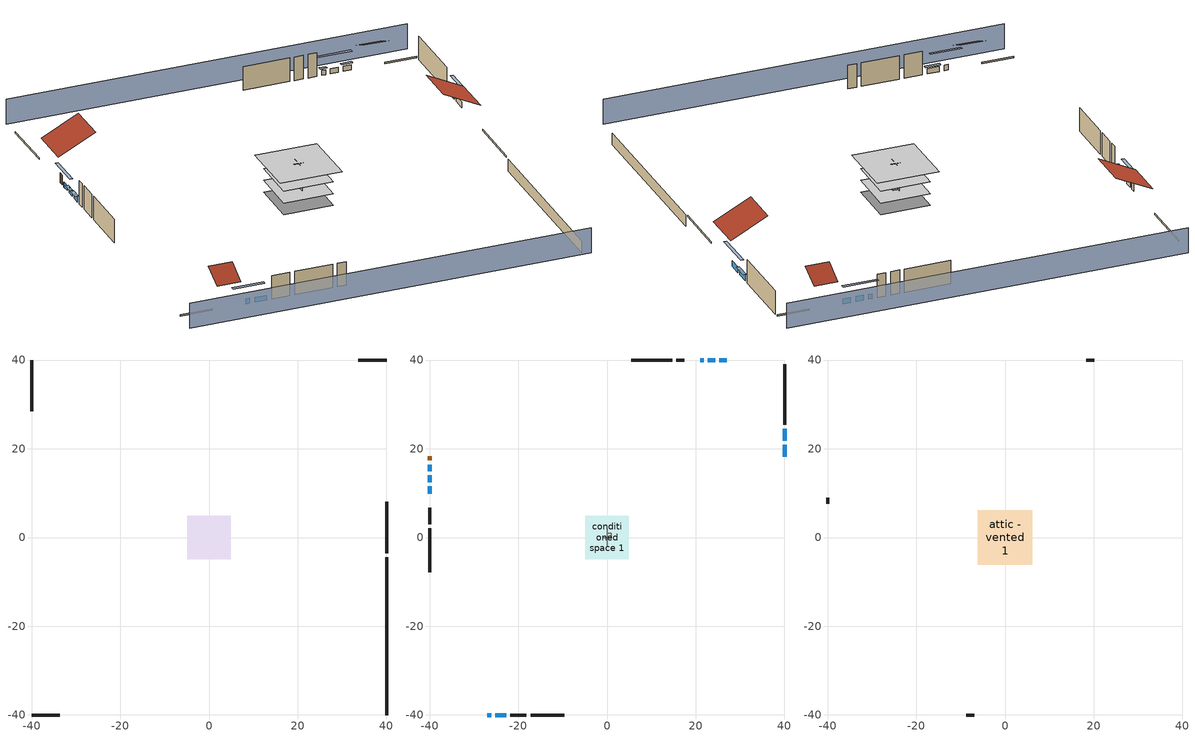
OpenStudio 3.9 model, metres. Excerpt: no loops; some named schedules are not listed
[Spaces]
basement - unconditioned 1
 floor foundation (Slab2 construction): -4.94,-4.94 -4.94,4.94 4.94,4.94 4.94,-4.94 z-2.13
 wall outside (RimJoist1 construction): 40,-3.5 40,8.02 z0.3:0.61
 wall outside (RimJoist2 construction): -40,-40 -33.6,-40 z0.3:0.61
 wall outside (RimJoist3 construction): -40,40 -40,28.48 z0.3:0.61
 wall outside (RimJoist4 construction): 40,40 33.6,40 z0.3:0.61
 wall foundation (FoundationWall1 construction): 40,-40 40,-4.43 z-2.13:0.3
garage 1
 floor foundation (Slab1 construction): -3.66,-3.66 -3.66,3.66 3.66,3.66 3.66,-3.66 z0
 wall outside (Wall1 construction): -21.8,-40 -18.14,-40 z0.3:5.18
 wall outside (Wall2 construction): -40,6.67 -40,3.01 z0.3:5.18
 wall outside (Wall12 construction): 17.43,40 15.6,40 z0.3:5.18
 wall to conditioned space 1 (Wall5 construction Reversed): 0,-1.83 0,1.83 z0.3:5.18
 wall to conditioned space 1 (Wall6 construction Reversed): 0.91,0 -0.91,0 z0.3:5.18
conditioned space 1
 floor to basement - unconditioned 1 (Floor1 construction): -4.94,-4.94 -4.94,4.94 4.94,4.94 4.94,-4.94 z0.3
 floor to garage 1 (Floor2 construction): -3.66,-3.66 -3.66,3.66 3.66,3.66 3.66,-3.66 z0.3
 floor adiabatic (AdiabaticFloorConstruction): -4.94,-4.94 -4.94,4.94 4.94,4.94 4.94,-4.94 z2.74
 wall outside (Wall3 construction): 40,25.45 40,39.07 z0.3:5.18
 wall outside (Wall4 construction): -17.21,-40 -9.65,-40 z0.3:5.18
 wall outside (Wall7 construction): -40,2.08 -40,-7.83 z0.3:5.18
 wall outside (Wall8 construction): 14.67,40 5.44,40 z0.3:5.18
 wall outside (AdiabaticWallConstruction): 40,18.22 40,20.91 / 40,21.83 40,24.53 z0.3:1.52; -27.01,-40 -26.12,-40 z0.3:1.46; -25.2,-40 -22.73,-40 / -40,14.01 -40,12.43 z0.3:1.37; -40,16.44 -40,14.93 z0.3:1.31; -40,11.5 -40,9.9 / 24.42,40 22.76,40 / 27.01,40 25.35,40 z0.3:1.4; 21.83,40 21.06,40 z0.3:1.34
 wall outside (AdiabaticWallConstruction 1): -40,18.28 -40,17.37 z0.3:2.34
 window (WindowConstruction): 40,18.22 40,20.91 z0.3:1.52
 window (WindowConstruction 1): 40,21.83 40,24.52 z0.3:1.52
 window (WindowConstruction 2): -27.01,-40 -26.12,-40 z0.3:1.46
 window (WindowConstruction 3): -25.19,-40 -22.73,-40 z0.3:1.37
 window (WindowConstruction 4): -40,16.44 -40,14.93 z0.3:1.31
 window (WindowConstruction 5): -40,14.01 -40,12.43 z0.3:1.37
 window (WindowConstruction 6): -40,11.5 -40,9.9 z0.3:1.4
 window (WindowConstruction 7): 24.42,40 22.76,40 z0.3:1.4
 window (WindowConstruction 8): 21.83,40 21.06,40 z0.3:1.34
 window (WindowConstruction 9): 27.01,40 25.35,40 z0.3:1.4
 door (Door): -40,18.28 -40,17.37 z0.3:2.34
 ceiling adiabatic (AdiabaticFloorConstruction): 4.94,-4.94 4.94,4.94 -4.94,4.94 -4.94,-4.94 z2.74
air source heat pump airloop ret air space
 floor adiabatic (AdiabaticConst): 0,0 0,1 1,1 1,0 z0
 wall adiabatic (AdiabaticConst): 0,1 0,0 1,0 1,1 0,1 z0:1
 ceiling adiabatic (AdiabaticConst): 1,0 1,1 0,1 0,0 z1
attic - vented 1
 floor to conditioned space 1 (Floor3 construction Reversed): -6.15,-6.15 -6.15,6.15 6.15,6.15 6.15,-6.15 z5.18
 wall outside (Wall9 construction): -8.72,-40 -6.95,-40 z0.3:5.18
 wall outside (Wall10 construction): 20.13,40 18.36,40 z0.3:5.18
 wall outside (Wall11 construction): -40,8.97 -40,7.6 z0.3:5.18
 roof outside (Roof1 construction): 40,17.29,5.18 32.54,17.29,8.91 32.54,8.95,8.91 40,8.95,5.18
 roof outside (Roof2 construction): -27.94,-40,5.18 -27.94,-35.77,7.3 -32.67,-35.77,7.3 -32.67,-40,5.18
 roof outside (Roof3 construction): 27.94,40,5.18 27.94,35.77,7.3 32.67,35.77,7.3 32.67,40,5.18
 roof outside (Roof4 construction): -40,19.21,5.18 -32.54,19.21,8.91 -32.54,27.55,8.91 -40,27.55,5.18
shading: 40,44.57 -40,44.57 / -40,-44.57 40,-44.57 z0:5.18; 40,23.65 40,15.47 40.61,15.47 40.61,23.65 z4.27; 40,24.83 40,21.53 40.61,21.53 40.61,24.83 z1.83; -23.38,-40 -29.75,-40 -29.75,-40.61 -23.38,-40.61 z4.21; -22.43,-40 -25.5,-40 -25.5,-40.61 -22.43,-40.61 z1.68; -40,12.19 -40,19.18 -40.61,19.18 -40.61,12.19 z4.05; -40,12.12 -40,14.31 -40.61,14.31 -40.61,12.12 z1.68; -40,9.6 -40,11.81 -40.61,11.81 -40.61,9.6 z1.71; 20.01,40 27.16,40 27.16,40.61 20.01,40.61 z4.15; 20.75,40 22.13,40 22.13,40.61 20.75,40.61 z1.65; 25.04,40 27.31,40 27.31,40.61 25.04,40.61 z1.71
[Site]
Portland Intl Arpt_OR: Latitude {deg}=45.59; Longitude {deg}=-122.6; Time Zone {hr}=-8; Elevation {m}=33; Terrain=Suburbs; Keep Site Location Information=Yes
[Site:GroundTemperature:Shallow]
10.2558, 8.96328, 8.85977, 9.47314, 11.9355, 14.3863, 16.5111, 17.8571, 17.9714, 16.8767, 14.8061, 12.4304
[Site:WaterMainsTemperature]
Calculation Method=Schedule; Temperature Schedule=mains temperature schedule
[Building]
Building 1
[Material] Roughness=Rough
Name | Thickness {m} | Conductivity {W/m-K} | Density {kg/m3} | Specific Heat {J/kg-K} | Thermal Absorptance | Solar Absorptance | Visible Absorptance
asphalt or fiberglass shingles | 0.00635 | 0.162714 | 1121.4 | 1465.45 | 0.9 | 0.85 | 0.85
roof rigid ins | 0.00281632 | 0.029427 | 32.04 | 1214.23 | 0.9 | 0.7 | 0.7
osb sheathing 0.5 in. | 0.0127 | 0.115458 | 512.64 | 1214.23 | 0.9 | 0.6 | 0.6
wood siding | 0.0254 | 0.102417 | 544.68 | 1172.36 | 0.9 | 0.85 | 0.85
osb sheathing 0.5 in. 1 | 0.0127 | 0.115458 | 512.64 | 1214.23 | 0.9 | 0.7 | 0.7
wall stud and cavity | 0.1397 | 0.727959 | 139.0536 | 1170.24 | 0.9 | 0.6 | 0.6
wall stud and cavity 1 | 0.1397 | 0.0951301 | 139.0536 | 1170.24 | 0.9 | 0.7 | 0.7
gypsum board | 0.0127 | 0.160291 | 801 | 837.4 | 0.9 | 0.6 | 0.6
osb sheathing 0.5 in. 2; osb sheathing 0.5 in. 3 | 0.0127 | 0.115458 | 512.64 | 1214.23
wall stud and cavity 2 | 0.1397 | 0.0856282 | 139.0536 | 1170.24 | 0.9 | 0.7 | 0.7
rim joist stud and cavity | 0.0508 | 0.178688 | 50.32683 | 1063.81 | 0.9 | 0.6 | 0.6
floor stud and cavity | 0.1397 | 0.0972396 | 92.3553 | 1139.71 | 0.9 | 0.7 | 0.7
floor rigid ins | 0.051816 | 0.029427 | 32.04 | 1214.23 | 0.9 | 0.7 | 0.7
osb sheathing 0.75 in. | 0.01905 | 0.115458 | 512.64 | 1214.23 | 0.9 | 0.7 | 0.7
floor covering | 0.0127 | 0.0433444 | 54.468 | 1339.84 | 0.9 | 0.6 | 0.6
ceiling loosefill ins | 0.169333 | 0.0480833 | 16.02 | 1046.75 | 0.9 | 0.7 | 0.7
ceiling stud and cavity | 0.1397 | 0.0824711 | 65.682 | 1177.47 | 0.9 | 0.7 | 0.7
concrete 4.0 in. | 0.1016 | 1.803125 | 2242.8 | 837.4 | 0.9 | 0.7 | 0.7
concrete 8.0 in. | 0.2032 | 1.803125 | 2242.8 | 837.4 | 0.9 | 0.7 | 0.7
wood siding 1; wood siding 2 | 0.0254 | 0.102417 | 544.68 | 1172.36
wall rigid ins; floor rigid ins 1 | 0.512978 | 0.029427 | 32.04 | 1214.23 | 0.9 | 0.7 | 0.7
wall stud and cavity 3 | 0.0889 | 0.380278 | 52.3479 | 1209.89 | 0.9 | 0.7 | 0.7
door material | 0.04445 | 0.0612267 | 512.64 | 1214.23 | 0.9 | 0.7 | 0.7
floor stud and cavity 1 | 0.1397 | 1.75129 | 37.0049 | 1207.88 | 0.9 | 0.7 | 0.7
wall stud and cavity 4 | 0.0889 | 0.391764 | 83.0341 | 1211.67 | 0.9 | 0.7 | 0.7
furniture material conditioned space 1; furniture material garage 1; furniture material basement - unconditioned 1 | 0.1524 | 0.115458 | 640.8 | 1214.23 | 0.9 | 0.6 | 0.6
[Construction]
Roof1 construction; Roof2 construction; Roof3 construction; Roof4 construction: asphalt or fiberglass shingles, roof rigid ins, osb sheathing 0.5 in.
Wall1 construction; Wall2 construction: wood siding, osb sheathing 0.5 in. 1, wall stud and cavity
Wall3 construction; Wall4 construction: wood siding, osb sheathing 0.5 in. 1, wall stud and cavity 1, gypsum board
Wall5 construction Reversed: gypsum board, wall stud and cavity 2, osb sheathing 0.5 in. 2
Wall6 construction Reversed: gypsum board, wall stud and cavity 2, osb sheathing 0.5 in. 3
Wall7 construction; Wall8 construction: wood siding, osb sheathing 0.5 in. 2, wall stud and cavity 1, gypsum board
Wall9 construction; Wall10 construction; Wall11 construction; Wall12 construction: wood siding, osb sheathing 0.5 in. 2, wall stud and cavity
RimJoist1 construction; RimJoist2 construction; RimJoist3 construction; RimJoist4 construction: wood siding, rim joist stud and cavity
Floor1 construction; Floor2 construction: floor stud and cavity, floor rigid ins, osb sheathing 0.75 in., floor covering
Floor3 construction Reversed: gypsum board, ceiling stud and cavity, ceiling loosefill ins
Slab1 construction; Slab2 construction: concrete 4.0 in.
FoundationWall1 construction: concrete 8.0 in.
WindowConstruction; WindowConstruction 1; WindowConstruction 2; WindowConstruction 3; WindowConstruction 4; WindowConstruction 5; WindowConstruction 6; WindowConstruction 7; WindowConstruction 8; WindowConstruction 9: WindowMaterial
AdiabaticWallConstruction: wood siding 1, wall rigid ins, wall stud and cavity 3, gypsum board
Door: door material
AdiabaticWallConstruction 1: wood siding 2, wall rigid ins, wall stud and cavity 3, gypsum board
AdiabaticFloorConstruction: floor stud and cavity 1, floor rigid ins 1, osb sheathing 0.75 in., floor covering
PartitionWallConstruction: gypsum board, wall stud and cavity 4, gypsum board
furniture construction conditioned space 1: furniture material conditioned space 1
furniture construction garage 1: furniture material garage 1
furniture construction basement - unconditioned 1: furniture material basement - unconditioned 1
AdiabaticConst: Adiabatic
[WindowMaterial:SimpleGlazingSystem]
WindowMaterial: U-Factor {W/m2-K}=4.31528; Solar Heat Gain Coefficient=0.67
[Material:NoMass]
Adiabatic: Roughness=Rough; Thermal Resistance {m2-K/W}=176.1
[ThermalZone] Multiplier=1; Use Ideal Air Loads=No
Name | Volume {m3} | Thermostat
conditioned space | 606.66 | conditioned space temperature setpoint
attic - vented | 138.513
garage | 130.484
basement - unconditioned | 238.088
air source heat pump airloop ret air zone | 1
[Sizing:Zone] Zone Cooling Design Supply Air Temperature Input Method=SupplyAirTemperature; Zone Cooling Design Supply Air Temperature {C}=14; Zone Cooling Design Supply Air Temperature Difference {deltaC}=11.11; Zone Heating Design Supply Air Temperature Input Method=SupplyAirTemperature; Zone Heating Design Supply Air Temperature {C}=40; Zone Heating Design Supply Air Temperature Difference {deltaC}=11.11; Zone Cooling Design Supply Air Humidity Ratio {kg-H2O/kg-air}=0.0085; Zone Heating Design Supply Air Humidity Ratio {kg-H2O/kg-air}=0.008; Cooling Design Air Flow Method=DesignDay; Heating Design Air Flow Method=DesignDay; Account for Dedicated Outdoor Air System=No; Dedicated Outdoor Air System Control Strategy=NeutralSupplyAir; Dedicated Outdoor Air Low Setpoint Temperature for Design {C}=autosize; Dedicated Outdoor Air High Setpoint Temperature for Design {C}=autosize; Zone Load Sizing Method=Sensible Load Only No Latent Load; Zone Latent Cooling Design Supply Air Humidity Ratio Input Method=HumidityRatioDifference; Zone Cooling Design Supply Air Humidity Ratio Difference {kgWater/kgDryAir}=0.005; Zone Latent Heating Design Supply Air Humidity Ratio Input Method=HumidityRatioDifference; Zone Humidification Design Supply Air Humidity Ratio Difference {kgWater/kgDryAir}=0.005; Sizing Option=Coincident
attic - vented; garage; basement - unconditioned; air source heat pump airloop ret air zone
[Space]
Name | Thermal Zone | Volume {m3}
conditioned space 1 | conditioned space | 606.66
attic - vented 1 | attic - vented | 138.513
garage 1 | garage | 130.484
basement - unconditioned 1 | basement - unconditioned | 238.088
air source heat pump airloop ret air space | air source heat pump airloop ret air zone
[ThermostatSetpoint:DualSetpoint]
conditioned space temperature setpoint: Heating Setpoint Temperature Schedule=heating setpoint; Cooling Setpoint Temperature Schedule=cooling setpoint; Temperature Difference Between Cutout And Setpoint {deltaC}=0
[Foundation:Kiva] Wall Depth Below Slab {m}=0.2032
Name | Initial Indoor Air Temperature {C} | Wall Height Above Grade {m}
Foundation Kiva 1 | 13.4258 | 0.1016
Foundation Kiva 2 | 9.52053 | 0.3048
[Foundation:Kiva:Settings]
Soil Conductivity {W/m-K}=1.3848; Soil Density {kg/m3}=1842.3; Soil Specific Heat {J/kg-K}=418.7; Ground Solar Absorptivity=0.9; Ground Thermal Absorptivity=0.9; Ground Surface Roughness {m}=0.03; Far-Field Width {m}=40; Deep-Ground Boundary Condition=ZeroFlux; Deep-Ground Depth {m}=40; Minimum Cell Dimension {m}=0.2; Maximum Cell Growth Coefficient=3; Simulation Timestep=Timestep
[SurfaceProperty:ExposedFoundationPerimeter] Exposed Perimeter Calculation Method=TotalExposedPerimeter
Name | Total Exposed Perimeter {m}
Slab1 | 18.288
Slab2 | 35.57016
[SurfaceProperty:IncidentSolarMultiplier] Incident Solar Multiplier=1; Incident Solar Multiplier Schedule=trans schedule winter=0.85 summer=0.7
Window1; Window2; Window3; Window4; Window5; Window6; Window7; Window8; Window9; Window10
[InternalMass:Definition] Design Level Calculation Method=SurfaceArea
Name | Construction | Surface Area {m2}
partition wall mass | PartitionWallConstruction | 248.794
furniture mass conditioned space 1 | furniture construction conditioned space 1 | 99.51774
furniture mass garage 1 | furniture construction garage 1 | 5.35122
furniture mass basement - unconditioned 1 | furniture construction basement - unconditioned 1 | 39.05644
[InternalMass] Multiplier=1
Name | Internal Mass Definition | Space or SpaceType
partition wall mass | partition wall mass | conditioned space 1
furniture mass conditioned space 1 | furniture mass conditioned space 1 | conditioned space 1
furniture mass garage 1 | furniture mass garage 1 | garage 1
furniture mass basement - unconditioned 1 | furniture mass basement - unconditioned 1 | basement - unconditioned 1
[EnergyManagementSystem:Sensor]
Name | Output Variable or Output Meter Index Key | Output Variable or Output Meter
water_heater_amb_temp | garage | Zone Mean Air Temperature
water_heater_amb_rh | garage | Zone Air Relative Humidity
water_heater_T_set | water heater setpoint | Schedule Value
out_pb_s |  | Site Outdoor Air Barometric Pressure
out_wt_s |  | Site Outdoor Air Humidity Ratio
site_vw_s |  | Site Wind Speed
cool_season | cooling season schedule | Schedule Value
air_source_heat_pump_airloop_AH_MFR_s | Node 7 | System Node Mass Flow Rate
air_source_heat_pump_airloop_AH_VFR_s | Node 7 | System Node Current Density Volume Flow Rate
air_source_heat_pump_airloop_AH_Tout_s | Node 7 | System Node Temperature
air_source_heat_pump_airloop_AH_Wout_s | Node 7 | System Node Humidity Ratio
air_source_heat_pump_airloop_RA_T_s | Node 10 | System Node Temperature
air_source_heat_pump_airloop_Ra_W_s | Node 10 | System Node Humidity Ratio
air_source_heat_pump_airloop_0_DZ_T_s | basement - unconditioned | Zone Air Temperature
air_source_heat_pump_airloop_0_DZ_W_s | basement - unconditioned | Zone Mean Air Humidity Ratio
natural_vent_s | natural vent schedule | Schedule Value
htg_sp_s | heating setpoint | Schedule Value
clg_sp_s | cooling setpoint | Schedule Value
mech_vent_range_fan_0_sch_s | mech vent range fan 0 schedule | Schedule Value
mech_vent_bath_fan_0_sch_s | mech vent bath fan 0 schedule | Schedule Value
clothes_dryer_exhaust_0_sch_s | clothes_dryer | Schedule Value
htg_load_cond |  | Heating:EnergyTransfer:Zone:CONDITIONED SPACE
clg_load_cond |  | Cooling:EnergyTransfer:Zone:CONDITIONED SPACE
htg_load_duct |  | Heating:EnergyTransfer:Zone:AIR SOURCE HEAT PUMP AIRLOOP RET AIR ZONE
clg_load_duct |  | Cooling:EnergyTransfer:Zone:AIR SOURCE HEAT PUMP AIRLOOP RET AIR ZONE
s_conv | Floor1 | Surface Inside Face Convection Heat Gain Energy
s_ig | Floor1 | Surface Inside Face Internal Gains Radiation Heat Gain Energy
s_sol | Floor1 | Surface Inside Face Solar Radiation Heat Gain Energy
s_lgt | Floor1 | Surface Inside Face Lights Radiation Heat Gain Energy
s_surf | Floor1 | Surface Inside Face Net Surface Thermal Radiation Heat Gain Energy
s_conv_1 | Floor2 | Surface Inside Face Convection Heat Gain Energy
s_ig_1 | Floor2 | Surface Inside Face Internal Gains Radiation Heat Gain Energy
s_sol_1 | Floor2 | Surface Inside Face Solar Radiation Heat Gain Energy
s_lgt_1 | Floor2 | Surface Inside Face Lights Radiation Heat Gain Energy
s_surf_1 | Floor2 | Surface Inside Face Net Surface Thermal Radiation Heat Gain Energy
s_conv_2 | Floor3 | Surface Inside Face Convection Heat Gain Energy
s_ig_2 | Floor3 | Surface Inside Face Internal Gains Radiation Heat Gain Energy
s_sol_2 | Floor3 | Surface Inside Face Solar Radiation Heat Gain Energy
s_lgt_2 | Floor3 | Surface Inside Face Lights Radiation Heat Gain Energy
s_surf_2 | Floor3 | Surface Inside Face Net Surface Thermal Radiation Heat Gain Energy
[OtherEquipment:Definition] Design Level Calculation Method=EquipmentLevel
Name | Design Level {W} | Fraction Latent | Fraction Radiant | Fraction Lost
water heater sens; air source heat pump airloop_0 SupSensLkToCond; air source heat pump airloop_0 SupCondToLv; air source heat pump airloop_0 RetCondToRP; air source heat pump airloop_0 RetSensLkToRP; air source heat pump airloop_0 SupCondToDZ; air source heat pump airloop_0 RetCondToDZ; air source heat pump airloop_0 SupSensLkToDZ; mech vent house fan sensible load | 0 | 0 | 0 | 0
water heater lat; air source heat pump airloop_0 SupLatLkToCond; air source heat pump airloop_0 RetLatLkToRP; air source heat pump airloop_0 SupLatLkToDZ; mech vent house fan latent load | 0 | 1 | 0 | 0
water heater energy adjustment1 | 0.01 | 0 | 0 | 1
clothes dryer 2 | 0 | 0.015 | 0.081 | 0.85
cooking range 2 | 0 | 0.08 | 0.432 | 0.2
general water use sensible | -61.6891 | 0 | 0.6 | 0
general water use latent | 62.594 | 1 | 0 | 0
[OtherEquipment]
Name | Other Equipment Definition | Space or SpaceType | Schedule | Fuel Type
water heater sens | water heater sens | garage 1 | Always On Discrete
water heater lat | water heater lat | garage 1 | Always On Discrete
water heater energy adjustment1 | water heater energy adjustment1 | garage 1 | Always On Discrete | Electricity
clothes dryer 1 | clothes dryer 2 | conditioned space 1 | clothes_dryer | Electricity
cooking range 1 | cooking range 2 | conditioned space 1 | cooking_range | Electricity
general water use sensible | general water use sensible | conditioned space 1 | general water use schedule
general water use latent | general water use latent | conditioned space 1 | general water use schedule
air source heat pump airloop_0 SupSensLkToCond | air source heat pump airloop_0 SupSensLkToCond | conditioned space 1 | Always On Discrete
air source heat pump airloop_0 SupLatLkToCond | air source heat pump airloop_0 SupLatLkToCond | conditioned space 1 | Always On Discrete
air source heat pump airloop_0 SupCondToLv | air source heat pump airloop_0 SupCondToLv | conditioned space 1 | Always On Discrete
air source heat pump airloop_0 RetCondToRP | air source heat pump airloop_0 RetCondToRP | air source heat pump airloop ret air space | Always On Discrete
air source heat pump airloop_0 RetSensLkToRP | air source heat pump airloop_0 RetSensLkToRP | air source heat pump airloop ret air space | Always On Discrete
air source heat pump airloop_0 RetLatLkToRP | air source heat pump airloop_0 RetLatLkToRP | air source heat pump airloop ret air space | Always On Discrete
air source heat pump airloop_0 SupCondToDZ | air source heat pump airloop_0 SupCondToDZ | basement - unconditioned 1 | Always On Discrete
air source heat pump airloop_0 RetCondToDZ | air source heat pump airloop_0 RetCondToDZ | basement - unconditioned 1 | Always On Discrete
air source heat pump airloop_0 SupSensLkToDZ | air source heat pump airloop_0 SupSensLkToDZ | basement - unconditioned 1 | Always On Discrete
air source heat pump airloop_0 SupLatLkToDZ | air source heat pump airloop_0 SupLatLkToDZ | basement - unconditioned 1 | Always On Discrete
mech vent house fan sensible load | mech vent house fan sensible load | conditioned space 1 | Always On Discrete
mech vent house fan latent load | mech vent house fan latent load | conditioned space 1 | Always On Discrete
[ElectricEquipment:Definition] Design Level Calculation Method=EquipmentLevel
Name | Design Level {W} | Fraction Latent | Fraction Radiant | Fraction Lost
clothes washer | 377.916 | 0.03 | 0.162 | 0.7
clothes dryer | 4795.64 | 0.015 | 0.081 | 0.85
dishwasher | 697.209 | 0.3 | 0.18 | 0.4
fridge | 37.7397 | 0 | 0.6 | 0
freezer | 194.914 | 0 | 0.6 | 0
cooking range | 1159.29 | 0.08 | 0.432 | 0.2
misc tv | 290.474 | 0 | 0.6 | 0
misc plug loads | 211.164 | 0.021 | 0.558 | 0.049
whole house fan; mech vent house fan | 0 | 0 | 0 | 1
mech vent house fan cfis | 0 | 0 | 0 | 0
mech vent range fan 0; mech vent bath fan 0 | 30 | 0 | 0 | 1
[ElectricEquipment]
Name | Electric Equipment Definition | Space or SpaceType | Schedule
clothes washer | clothes washer | conditioned space 1 | clothes_washer
clothes dryer | clothes dryer | conditioned space 1 | clothes_dryer
dishwasher | dishwasher | conditioned space 1 | dishwasher
fridge | fridge | conditioned space 1 | fridge schedule
freezer | freezer | garage 1 | freezer schedule
cooking range | cooking range | conditioned space 1 | cooking_range
misc tv | misc tv | conditioned space 1 | plug_loads_tv
misc plug loads | misc plug loads | conditioned space 1 | plug_loads_other
whole house fan | whole house fan | conditioned space 1 | Always On Discrete
mech vent house fan | mech vent house fan | conditioned space 1 | mech vent house fan schedule
mech vent house fan cfis | mech vent house fan cfis | conditioned space 1 | mech vent house fan cfis schedule
mech vent range fan 0 | mech vent range fan 0 | conditioned space 1 | mech vent range fan 0 schedule
mech vent bath fan 0 | mech vent bath fan 0 | conditioned space 1 | mech vent bath fan 0 schedule
[WaterUse:Equipment:Definition]
Name | Peak Flow Rate {m3/s}
clothes washer | 7.62783e-06
dishwasher | 4.73164e-06
[Lights:Definition] Design Level Calculation Method=LightingLevel; Fraction Radiant=0.6; Fraction Visible=0.2; Return Air Fraction=0
Name | Lighting Level {W}
interior lighting | 364.252
garage lighting | 8.91543
[Lights] Fraction Replaceable=1
Name | Lights Definition | Space or SpaceType | Schedule
interior lighting | interior lighting | conditioned space 1 | lighting_interior
garage lighting | garage lighting | garage 1 | lighting_garage
[Exterior:Lights:Definition]
exterior lighting: Design Level {W}=8.97151
[Exterior:Lights]
exterior lighting: Exterior Lights Definition=exterior lighting; Schedule=exterior lighting schedule
[People:Definition]
occupants: Number of People Calculation Method=People; Number of People {people}=3; Fraction Radiant=0.314171; Sensible Heat Fraction=0.56303; Carbon Dioxide Generation Rate {m3/s-W}=0; Enable ASHRAE 55 Comfort Warnings=No; Mean Radiant Temperature Calculation Type=EnclosureAveraged
[People]
occupants: People Definition=occupants; Space or SpaceType=conditioned space 1; Number of People Schedule=occupants; Activity Level Schedule=occupants activity schedule; Multiplier=1
[ZoneMixing] Schedule=Always On Continuous; Design Flow Rate Calculation Method=Flow/Zone; Design Flow Rate {m3/s}=0
Name | Zone or Space | Source Zone or Space
air source heat pump airloop_0 ZoneMixDZToCond mix | conditioned space | basement - unconditioned
air source heat pump airloop_0 ZoneMixCondToDZ mix | basement - unconditioned | conditioned space
whole house fan mix | attic - vented | conditioned space
[SpaceInfiltration:DesignFlowRate] Schedule=Always On Discrete
Name | Space or SpaceType | Design Flow Rate Calculation Method | Design Flow Rate {m3/s} | Air Changes per Hour {1/hr} | Constant Term Coefficient | Temperature Term Coefficient | Velocity Term Coefficient | Velocity Squared Term Coefficient
natural vent flow; whole house fan flow; infil flow | conditioned space 1 | Flow/Space | 0
infil basement - unconditioned 1 | basement - unconditioned 1 | AirChanges/Hour |  | 0.1 | 1 | 0 | 0 | 0
basement_unconditioned 1 duct leakage imbalance infil flow | basement - unconditioned 1 | Flow/Space | 0
[SpaceInfiltration:EffectiveLeakageArea] Schedule=Always On Discrete
Name | Space or SpaceType | Effective Air Leakage Area {cm2} | Stack Coefficient | Wind Coefficient
infil garage 1 | garage 1 | 271.837 | 0.000129147 | 4.64657e-05
infil attic - vented 1 | attic - vented 1 | 5037.94 | 0.000191169 | 4.40743e-05
